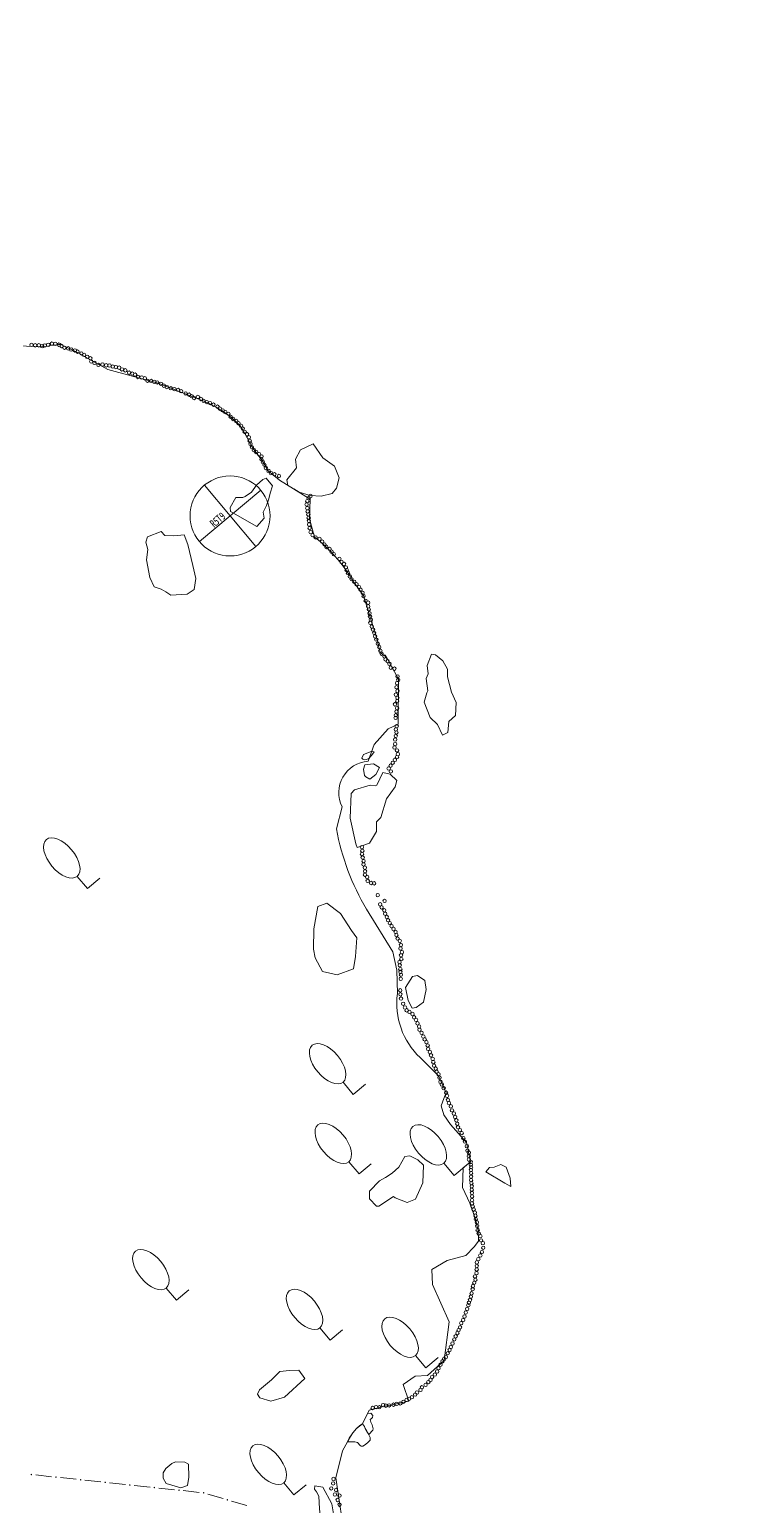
# Model space of a CAD drawing. Header units: metres. Extents: x -10443 to -4073, y -33280 to -26846.
# Drawn here: x -7932.97 to -7910.84, y -29684.37 to -29638.22 of the extents above; entities that cross this region are included whole.
import ezdxf
from ezdxf.enums import TextEntityAlignment as Align

# ---------------------------------------------------------------- set-up
doc = ezdxf.new("R2010")
doc.units = ezdxf.units.M
doc.header["$MEASUREMENT"] = 0
doc.linetypes.add('CONTINUOUS_1', pattern=[0])
doc.linetypes.add('CONTINUOUS_2', pattern=[0])
for name, color, linetype, lineweight in [('園路', 241, 'CONTINUOUS_2', 18), ('基準点', 254, 'CONTINUOUS_2', 18), ('木', 254, 'CONTINUOUS_2', 18), ('木材', 241, 'CONTINUOUS_2', 18), ('石', 241, 'CONTINUOUS_2', 18), ('護岸', 241, 'CONTINUOUS_2', 18)]:
    doc.layers.add(name, color=color, linetype=linetype, lineweight=lineweight)
doc.styles.add('MS Gothic', font='MS Gothic.ttf')

msp = doc.modelspace()

# ---------------------------------------------------------------- hatches: boundary and pattern name
at = {"layer": '園路', "linetype": 'CONTINUOUS_1', "lineweight": 18}
for points in [[(-7932.899, -29683.37, 1), (-7932.914, -29683.37, 1)], [(-7932.131, -29683.451, 1), (-7932.146, -29683.451, 1)], [(-7931.362, -29683.533, 1), (-7931.377, -29683.533, 1)], [(-7930.594, -29683.614, 1), (-7930.609, -29683.614, 1)], [(-7929.825, -29683.696, 1), (-7929.84, -29683.696, 1)], [(-7929.057, -29683.777, 1), (-7929.072, -29683.777, 1)], [(-7928.288, -29683.859, 1), (-7928.303, -29683.859, 1)], [(-7927.52, -29683.94, 1), (-7927.535, -29683.94, 1)], [(-7926.775, -29684.16, 1), (-7926.79, -29684.16, 1)]]:
    msp.add_hatch(color=241, dxfattribs=at).paths.add_polyline_path(points, flags=0)

# ---------------------------------------------------------------- linework, layer by layer
at = {"layer": '園路', "color": 1, "linetype": 'CONTINUOUS_1', "lineweight": 18}
for p, q in [((-7932.274, -29683.437), (-7932.771, -29683.384)), ((-7931.506, -29683.518), (-7932.003, -29683.466)), ((-7930.737, -29683.6), (-7931.234, -29683.547)), ((-7929.969, -29683.681), (-7930.466, -29683.629)), ((-7929.2, -29683.763), (-7929.697, -29683.71)), ((-7928.431, -29683.844), (-7928.929, -29683.792)), ((-7927.663, -29683.926), (-7928.16, -29683.873)), ((-7926.915, -29684.121), (-7927.395, -29683.979)), ((-7926.171, -29684.341), (-7926.65, -29684.199))]:
    msp.add_line(p, q, dxfattribs=at)
for centre in [(-7932.907, -29683.37), (-7932.138, -29683.451), (-7931.37, -29683.533), (-7930.601, -29683.614), (-7929.833, -29683.696), (-7929.064, -29683.777), (-7928.296, -29683.859), (-7927.527, -29683.94), (-7926.783, -29684.16)]:
    msp.add_circle(centre, 0.0075, dxfattribs=at)
at = {"layer": '基準点', "color": 1, "linetype": 'CONTINUOUS_2', "lineweight": 18}
for p, q in [((-7927.657, -29654.221), (-7925.741, -29652.615)), ((-7925.896, -29654.376), (-7927.502, -29652.46))]:
    msp.add_line(p, q, dxfattribs=at)
msp.add_circle((-7926.699, -29653.418), 1.25, dxfattribs=at)
at = {"layer": '木', "color": 1, "linetype": 'CONTINUOUS_1', "lineweight": 18}
for p, q in [((-7931.154, -29665.063), (-7931.475, -29664.68)), ((-7930.771, -29664.741), (-7931.154, -29665.063)), ((-7922.848, -29671.492), (-7923.169, -29671.109)), ((-7922.465, -29671.171), (-7922.848, -29671.492)), ((-7922.67, -29673.979), (-7922.992, -29673.596)), ((-7922.287, -29673.658), (-7922.67, -29673.979)), ((-7919.7, -29674.027), (-7920.021, -29673.644)), ((-7919.316, -29673.705), (-7919.7, -29674.027)), ((-7928.371, -29677.925), (-7928.692, -29677.542)), ((-7927.988, -29677.604), (-7928.371, -29677.925)), ((-7923.569, -29679.167), (-7923.89, -29678.784)), ((-7923.185, -29678.846), (-7923.569, -29679.167)), ((-7920.582, -29680.036), (-7920.904, -29679.653)), ((-7920.199, -29679.715), (-7920.582, -29680.036)), ((-7924.703, -29684.008), (-7925.024, -29683.625)), ((-7924.32, -29683.687), (-7924.703, -29684.008))]:
    msp.add_line(p, q, dxfattribs=at)
for centre in [(-7931.958, -29664.105), (-7923.651, -29670.535), (-7923.474, -29673.022), (-7920.503, -29673.069), (-7929.174, -29676.967), (-7924.372, -29678.21), (-7921.386, -29679.079), (-7925.506, -29683.051)]:
    msp.add_ellipse(centre, major_axis=(-0.482, 0.575), ratio=0.533333, dxfattribs=at)
at = {"layer": '木材', "color": 4, "linetype": 'CONTINUOUS_2', "lineweight": 18}
for centre in [(-7932.903, -29648.078), (-7932.79, -29648.089), (-7932.674, -29648.089), (-7932.572, -29648.115), (-7932.493, -29648.095), (-7932.384, -29648.074), (-7932.266, -29648.035), (-7932.16, -29648.042), (-7932.045, -29648.069), (-7931.964, -29648.111), (-7931.875, -29648.166), (-7931.758, -29648.185), (-7931.664, -29648.219), (-7931.548, -29648.248), (-7931.463, -29648.288), (-7931.344, -29648.342), (-7931.261, -29648.388), (-7931.166, -29648.45), (-7931.067, -29648.493), (-7931.036, -29648.594), (-7930.936, -29648.638), (-7930.814, -29648.702), (-7930.685, -29648.688), (-7930.572, -29648.716), (-7930.466, -29648.721), (-7930.363, -29648.754), (-7930.268, -29648.769), (-7930.164, -29648.789), (-7930.077, -29648.843), (-7929.973, -29648.872), (-7929.855, -29648.944), (-7929.757, -29648.972), (-7929.667, -29649.004), (-7929.577, -29649.079), (-7929.461, -29649.094), (-7929.364, -29649.121), (-7929.283, -29649.197), (-7929.168, -29649.202), (-7929.067, -29649.23), (-7928.979, -29649.249), (-7928.864, -29649.291), (-7928.768, -29649.349), (-7928.674, -29649.394), (-7928.553, -29649.43), (-7928.44, -29649.459), (-7928.325, -29649.483), (-7928.227, -29649.524), (-7928.09, -29649.594), (-7927.98, -29649.632), (-7927.9, -29649.681), (-7927.824, -29649.738), (-7927.707, -29649.702), (-7927.611, -29649.766), (-7927.527, -29649.827), (-7927.429, -29649.863), (-7927.323, -29649.895), (-7927.221, -29649.943), (-7927.095, -29650.006), (-7927.02, -29650.07), (-7926.93, -29650.124), (-7926.846, -29650.176), (-7926.751, -29650.228), (-7926.684, -29650.322), (-7926.601, -29650.392), (-7926.508, -29650.453), (-7926.437, -29650.528), (-7926.357, -29650.604), (-7926.302, -29650.693), (-7926.244, -29650.79), (-7926.17, -29650.867), (-7926.114, -29650.961), (-7926.088, -29651.071), (-7926.062, -29651.17), (-7926.017, -29651.273), (-7925.958, -29651.361), (-7925.88, -29651.426), (-7925.796, -29651.49), (-7925.719, -29651.652), (-7925.715, -29651.56), (-7925.673, -29651.74), (-7925.626, -29651.821), (-7925.581, -29651.921), (-7925.498, -29652.011), (-7925.421, -29652.083), (-7925.314, -29652.12), (-7925.172, -29652.173), (-7924.242, -29652.866), (-7924.185, -29652.796), (-7924.309, -29653.062), (-7924.284, -29652.957), (-7924.284, -29653.176), (-7924.274, -29653.278), (-7924.253, -29653.373), (-7924.243, -29653.475), (-7924.236, -29653.576), (-7924.228, -29653.687), (-7924.215, -29653.8), (-7924.182, -29653.926), (-7924.12, -29654.02), (-7924.03, -29654.091), (-7923.906, -29654.14), (-7923.822, -29654.224), (-7923.752, -29654.309), (-7923.688, -29654.392), (-7923.59, -29654.451), (-7923.531, -29654.535), (-7923.459, -29654.614), (-7923.282, -29654.761), (-7923.217, -29654.859), (-7923.139, -29654.921), (-7923.083, -29655.029), (-7923.057, -29655.113), (-7923.014, -29655.204), (-7922.957, -29655.308), (-7922.903, -29655.399), (-7922.818, -29655.476), (-7922.748, -29655.557), (-7922.671, -29655.646), (-7922.623, -29655.725), (-7922.559, -29655.823), (-7922.526, -29655.922), (-7922.464, -29656.071), (-7922.383, -29656.13), (-7922.385, -29656.245), (-7922.365, -29656.341), (-7922.342, -29656.46), (-7922.326, -29656.564), (-7922.315, -29656.763), (-7922.301, -29656.666), (-7922.273, -29656.877), (-7922.232, -29656.971), (-7922.195, -29657.076), (-7922.166, -29657.181), (-7922.13, -29657.283), (-7922.084, -29657.411), (-7922.037, -29657.521), (-7922.004, -29657.636), (-7921.964, -29657.723), (-7921.876, -29657.808), (-7921.846, -29657.9), (-7921.778, -29657.956), (-7921.717, -29658.04), (-7921.678, -29658.162), (-7921.566, -29658.191), (-7921.466, -29658.434), (-7921.499, -29658.773), (-7921.481, -29658.644), (-7921.466, -29658.889), (-7921.445, -29658.544), (-7921.546, -29659.306), (-7921.52, -29659.004), (-7921.475, -29659.203), (-7921.471, -29659.103), (-7921.528, -29659.727), (-7921.522, -29659.648), (-7921.501, -29659.532), (-7921.478, -29659.426), (-7921.522, -29660.292), (-7921.519, -29660.091), (-7921.501, -29660.183), (-7921.494, -29659.99), (-7921.561, -29660.656), (-7921.54, -29660.549), (-7921.54, -29660.407), (-7921.482, -29660.747), (-7921.616, -29661.132), (-7921.551, -29661.042), (-7921.483, -29660.954), (-7921.456, -29660.862), (-7921.743, -29661.312), (-7921.684, -29661.223), (-7921.676, -29661.403), (-7922.579, -29663.77), (-7922.577, -29663.983), (-7922.566, -29663.88), (-7922.556, -29664.094), (-7922.531, -29664.307), (-7922.526, -29664.204), (-7922.488, -29664.409), (-7922.484, -29664.628), (-7922.481, -29664.523), (-7922.414, -29664.703), (-7922.399, -29664.822), (-7922.293, -29664.889), (-7922.199, -29664.9), (-7922.085, -29665.268), (-7922.008, -29665.554), (-7921.964, -29665.648), (-7921.882, -29665.742), (-7921.872, -29665.447), (-7921.853, -29665.848), (-7921.803, -29665.949), (-7921.761, -29666.053), (-7921.71, -29666.14), (-7921.653, -29666.238), (-7921.592, -29666.325), (-7921.527, -29666.417), (-7921.502, -29666.514), (-7921.465, -29666.625), (-7921.396, -29666.694), (-7921.373, -29666.936), (-7921.36, -29666.824), (-7921.358, -29667.145), (-7921.33, -29667.05), (-7921.404, -29667.358), (-7921.396, -29667.458), (-7921.379, -29667.577), (-7921.375, -29667.668), (-7921.348, -29667.264), (-7921.366, -29667.882), (-7921.361, -29667.755), (-7921.381, -29668.243), (-7921.376, -29668.366), (-7921.357, -29668.499), (-7921.289, -29668.662), (-7921.232, -29668.777), (-7921.18, -29668.867), (-7921.094, -29668.914), (-7920.998, -29668.982), (-7920.948, -29669.085), (-7920.889, -29669.163), (-7920.843, -29669.273), (-7920.792, -29669.371), (-7920.78, -29669.474), (-7920.714, -29669.57), (-7920.66, -29669.684), (-7920.618, -29669.773), (-7920.564, -29669.862), (-7920.525, -29669.963), (-7920.508, -29670.073), (-7920.458, -29670.169), (-7920.421, -29670.272), (-7920.368, -29670.383), (-7920.347, -29670.483), (-7920.323, -29670.596), (-7920.273, -29670.69), (-7920.245, -29670.781), (-7920.187, -29670.866), (-7920.155, -29670.969), (-7920.123, -29671.1), (-7920.082, -29671.183), (-7920.024, -29671.301), (-7919.95, -29671.439), (-7919.918, -29671.537), (-7919.893, -29671.667), (-7919.861, -29671.768), (-7919.802, -29671.866), (-7919.763, -29671.993), (-7919.707, -29672.089), (-7919.664, -29672.196), (-7919.63, -29672.303), (-7919.6, -29672.41), (-7919.577, -29672.52), (-7919.519, -29672.609), (-7919.462, -29672.702), (-7919.411, -29672.858), (-7919.361, -29672.968), (-7919.3, -29673.111), (-7919.28, -29673.248), (-7919.238, -29673.311), (-7919.237, -29673.421), (-7919.235, -29673.527), (-7919.182, -29673.604), (-7919.176, -29673.69), (-7919.174, -29673.854), (-7919.169, -29674.062), (-7919.168, -29673.766), (-7919.167, -29673.951), (-7919.167, -29674.169), (-7919.157, -29674.264), (-7919.147, -29674.365), (-7919.146, -29674.47), (-7919.142, -29674.573), (-7919.138, -29674.897), (-7919.137, -29674.68), (-7919.137, -29674.797), (-7919.118, -29674.994), (-7919.086, -29675.086), (-7919.052, -29675.186), (-7919.033, -29675.282), (-7919.023, -29675.389), (-7918.987, -29675.489), (-7918.978, -29675.601), (-7918.961, -29675.73), (-7918.932, -29675.841), (-7918.879, -29675.923), (-7918.856, -29676.055), (-7918.829, -29676.42), (-7918.802, -29676.142), (-7918.787, -29676.285), (-7918.99, -29676.854), (-7918.987, -29676.741), (-7918.941, -29676.641), (-7918.879, -29676.526), (-7919.045, -29677.18), (-7919.032, -29677.284), (-7919, -29677.077), (-7918.993, -29676.96), (-7919.173, -29677.809), (-7919.153, -29677.709), (-7919.119, -29677.58), (-7919.111, -29677.48), (-7919.07, -29677.377), (-7919.289, -29678.196), (-7919.254, -29678.079), (-7919.235, -29677.999), (-7919.202, -29677.914), (-7919.476, -29678.64), (-7919.414, -29678.544), (-7919.374, -29678.432), (-7919.334, -29678.308), (-7919.695, -29679.149), (-7919.649, -29679.051), (-7919.596, -29678.949), (-7919.558, -29678.856), (-7919.512, -29678.77), (-7919.898, -29679.581), (-7919.84, -29679.478), (-7919.801, -29679.382), (-7919.749, -29679.275), (-7920.185, -29680.049), (-7920.124, -29679.938), (-7920.062, -29679.832), (-7920.008, -29679.758), (-7919.957, -29679.695), (-7920.589, -29680.567), (-7920.503, -29680.481), (-7920.436, -29680.413), (-7920.386, -29680.324), (-7920.301, -29680.248), (-7920.229, -29680.151), (-7921.182, -29681.036), (-7921.099, -29681.002), (-7921.02, -29680.955), (-7920.914, -29680.872), (-7920.859, -29680.806), (-7920.749, -29680.725), (-7920.704, -29680.642), (-7922.244, -29681.291), (-7922.136, -29681.264), (-7922.032, -29681.267), (-7921.916, -29681.199), (-7921.833, -29681.219), (-7921.73, -29681.211), (-7921.596, -29681.187), (-7921.493, -29681.162), (-7921.38, -29681.147), (-7921.281, -29681.095), (-7923.538, -29683.804), (-7923.478, -29683.648), (-7923.468, -29683.509), (-7923.422, -29683.993), (-7923.387, -29683.854), (-7923.339, -29684.164), (-7923.281, -29684.027), (-7923.277, -29684.31)]:
    msp.add_circle(centre, 0.0535, dxfattribs=at)
at = {"layer": '石', "color": 4, "linetype": 'CONTINUOUS_2', "lineweight": 18, "flags": 128}
for points in [[(-7924.929, -29652.297), (-7924.624, -29651.922), (-7924.652, -29651.647), (-7924.503, -29651.355), (-7924.103, -29651.163), (-7923.805, -29651.604), (-7923.439, -29651.87), (-7923.289, -29652.233), (-7923.369, -29652.55), (-7923.513, -29652.719), (-7923.851, -29652.8), (-7924.2, -29652.783), (-7924.541, -29652.675), (-7924.707, -29652.576), (-7924.892, -29652.469)], [(-7922.578, -29660.986), (-7922.531, -29660.878), (-7922.288, -29660.775), (-7922.197, -29660.789), (-7922.276, -29660.903), (-7922.375, -29661.007), (-7922.487, -29661.038), (-7922.549, -29661.021)], [(-7922.054, -29674.99), (-7922.128, -29674.984), (-7922.345, -29674.757), (-7922.346, -29674.513), (-7922.029, -29674.192), (-7921.842, -29674.09), (-7921.63, -29673.953), (-7921.421, -29673.764), (-7921.237, -29673.432), (-7921.087, -29673.416), (-7920.831, -29673.542), (-7920.653, -29673.705), (-7920.671, -29674.252), (-7920.909, -29674.764), (-7921.162, -29674.868), (-7921.542, -29674.724), (-7921.59, -29674.683)], [(-7922.407, -29681.466), (-7922.302, -29681.45), (-7922.241, -29681.524), (-7922.251, -29681.588), (-7922.282, -29681.624), (-7922.319, -29681.648), (-7922.302, -29681.735), (-7922.263, -29681.819), (-7922.229, -29681.945), (-7922.237, -29681.985), (-7922.362, -29682.123), (-7922.403, -29682.054), (-7922.482, -29681.932), (-7922.496, -29681.871), (-7922.563, -29681.782)], [(-7922.884, -29682.346), (-7922.799, -29682.345), (-7922.715, -29682.37), (-7922.685, -29682.4), (-7922.66, -29682.434), (-7922.631, -29682.466), (-7922.599, -29682.482), (-7922.551, -29682.479), (-7922.5, -29682.454), (-7922.408, -29682.382), (-7922.32, -29682.294), (-7922.317, -29682.261), (-7922.321, -29682.213), (-7922.361, -29682.126), (-7922.403, -29682.054), (-7922.438, -29681.994), (-7922.482, -29681.932), (-7922.496, -29681.871), (-7922.565, -29681.784), (-7922.644, -29681.842), (-7922.749, -29681.93), (-7922.86, -29682.066), (-7922.972, -29682.229), (-7923.02, -29682.345)], [(-7924.052, -29683.72), (-7923.8, -29683.768), (-7923.52, -29684.283), (-7923.467, -29684.593), (-7923.516, -29684.805), (-7923.575, -29684.958), (-7923.671, -29685.015), (-7923.747, -29684.995), (-7923.839, -29684.957), (-7923.905, -29684.442), (-7923.922, -29684.042), (-7924.001, -29683.905), (-7924.059, -29683.826)]]:
    msp.add_lwpolyline(points, close=True, dxfattribs=at)
for points in [[(-7926.683, -29653.279), (-7925.864, -29653.753), (-7925.629, -29653.492), (-7925.665, -29653.307), (-7925.556, -29653.097), (-7925.489, -29652.882), (-7925.448, -29652.704), (-7925.376, -29652.477), (-7925.571, -29652.235), (-7925.679, -29652.277), (-7925.872, -29652.463), (-7926.029, -29652.675), (-7926.223, -29652.813), (-7926.299, -29652.846), (-7926.519, -29652.839), (-7926.694, -29653.161), (-7926.683, -29653.279)], [(-7929.282, -29654.076), (-7928.848, -29653.91), (-7928.742, -29654.036), (-7928.453, -29654.04), (-7928.138, -29654.007), (-7928.014, -29654.316), (-7927.867, -29654.965), (-7927.773, -29655.371), (-7927.821, -29655.721), (-7928.045, -29655.862), (-7928.555, -29655.899), (-7928.706, -29655.795), (-7928.853, -29655.705), (-7929.068, -29655.638), (-7929.206, -29655.341), (-7929.314, -29654.795), (-7929.269, -29654.47), (-7929.33, -29654.236), (-7929.282, -29654.076)], [(-7920.52, -29658.889), (-7920.576, -29658.499), (-7920.504, -29658.358), (-7920.541, -29658.095), (-7920.402, -29657.74), (-7920.283, -29657.759), (-7920.048, -29657.944), (-7919.903, -29658.212), (-7919.902, -29658.45), (-7919.783, -29658.923), (-7919.635, -29659.251), (-7919.657, -29659.652), (-7919.868, -29659.845), (-7919.89, -29660.189), (-7920.057, -29660.274), (-7920.218, -29659.94), (-7920.45, -29659.721), (-7920.629, -29659.242), (-7920.555, -29658.942), (-7920.52, -29658.889)], [(-7922.111, -29661.835), (-7921.93, -29661.439), (-7921.695, -29661.491), (-7921.49, -29661.691), (-7921.539, -29661.885), (-7921.806, -29662.263), (-7921.989, -29662.841), (-7922.125, -29662.976), (-7922.126, -29663.284), (-7922.345, -29663.648), (-7922.728, -29663.779), (-7922.773, -29663.663), (-7922.951, -29662.863), (-7922.915, -29662.096), (-7922.812, -29661.973), (-7922.324, -29661.834), (-7922.162, -29661.851), (-7922.111, -29661.835)], [(-7922.495, -29661.527), (-7922.53, -29661.334), (-7922.49, -29661.199), (-7922.221, -29661.165), (-7922.035, -29661.279), (-7922.144, -29661.503), (-7922.333, -29661.645), (-7922.456, -29661.574), (-7922.495, -29661.527)], [(-7924.09, -29666.959), (-7924.079, -29666.318), (-7923.96, -29665.621), (-7923.672, -29665.523), (-7923.252, -29665.839), (-7922.903, -29666.369), (-7922.742, -29666.603), (-7922.78, -29667.184), (-7922.846, -29667.574), (-7923.349, -29667.757), (-7923.814, -29667.658), (-7924.035, -29667.223), (-7924.09, -29666.959)], [(-7921.133, -29668.559), (-7921.213, -29668.149), (-7920.996, -29667.812), (-7920.844, -29667.779), (-7920.618, -29667.935), (-7920.571, -29668.218), (-7920.65, -29668.607), (-7920.879, -29668.775), (-7921.011, -29668.803), (-7921.133, -29668.559)], [(-7918.705, -29673.912), (-7918.113, -29674.262), (-7917.927, -29674.369), (-7917.951, -29674.114), (-7918.076, -29673.765), (-7918.237, -29673.686), (-7918.445, -29673.766), (-7918.589, -29673.779), (-7918.705, -29673.912)], [(-7925.772, -29680.971), (-7925.422, -29681.075), (-7924.997, -29680.957), (-7924.362, -29680.368), (-7924.551, -29680.105), (-7924.842, -29680.119), (-7925.147, -29680.152), (-7925.408, -29680.411), (-7925.781, -29680.724), (-7925.841, -29680.861), (-7925.772, -29680.971)], [(-7928.694, -29683.65), (-7928.234, -29683.781), (-7928.026, -29683.717), (-7927.99, -29683.457), (-7927.997, -29683.05), (-7928.112, -29682.979), (-7928.402, -29682.975), (-7928.523, -29683.029), (-7928.705, -29683.182), (-7928.795, -29683.321), (-7928.792, -29683.486), (-7928.694, -29683.65)]]:
    msp.add_lwpolyline(points, dxfattribs=at)
at = {"layer": '護岸', "color": 1, "lineweight": 18, "flags": 128}
msp.add_lwpolyline([(-7868.595, -29568.482, 0.029871), (-7869, -29568.531), (-7869.249, -29568.965, -0.04263), (-7869.389, -29569.279), (-7870.132, -29569.822), (-7870.505, -29569.965), (-7871.156, -29570.005), (-7871.545, -29570.011), (-7872.673, -29569.516, 0.064147), (-7873.074, -29569.335), (-7873.355, -29569.013), (-7873.96, -29568.832), (-7875.508, -29568.368), (-7875.775, -29568.37), (-7875.905, -29568.4), (-7876.185, -29568.196), (-7876.919, -29567.952, 0.030306), (-7877.59, -29567.752), (-7877.98, -29567.699), (-7878.845, -29567.87), (-7880.679, -29568.479), (-7881.065, -29568.744, 0.013808), (-7882.353, -29570.475), (-7882.401, -29570.802), (-7882.751, -29570.921), (-7882.99, -29571.424), (-7884.185, -29572.877, -0.002837), (-7885.309, -29574.665), (-7885.362, -29575.66), (-7886.078, -29575.821), (-7887.497, -29577.832), (-7887.514, -29578.613), (-7888.219, -29578.815), (-7888.535, -29579.252), (-7891.771, -29583.877), (-7893.482, -29586.409), (-7893.717, -29586.803), (-7894.095, -29587.453, 0.206193), (-7894.605, -29589.277), (-7895.828, -29589.915), (-7897.406, -29591.306), (-7897.614, -29591.795), (-7898.13, -29591.726), (-7898.9, -29592.336), (-7899.604, -29593.04), (-7900.335, -29593.024), (-7900.62, -29592.641), (-7902.301, -29592.418), (-7904.072, -29592.463), (-7904.936, -29592.375), (-7906.598, -29591.238), (-7908.054, -29589.857), (-7909.406, -29587.434), (-7910.178, -29586.632), (-7910.6, -29585.943), (-7911.814, -29584.8), (-7916.79, -29587.316), (-7916.016, -29588.494), (-7915.934, -29590.292), (-7914.872, -29592.029), (-7913.061, -29593.219), (-7913.442, -29594.019), (-7913.509, -29594.078), (-7913.613, -29594.394), (-7913.565, -29595.065), (-7913.482, -29595.601), (-7913.547, -29595.7), (-7913.533, -29595.937), (-7913.317, -29596.478), (-7913.19, -29596.987), (-7913.061, -29597.154), (-7912.949, -29597.287), (-7912.882, -29597.338), (-7912.825, -29597.345), (-7912.698, -29597.361), (-7912.758, -29597.771), (-7912.423, -29597.828), (-7912.333, -29598.266), (-7912, -29598.823), (-7911.677, -29599.318), (-7911.311, -29599.643), (-7910.991, -29599.677), (-7910.774, -29599.904), (-7910.044, -29601.105), (-7909.642, -29601.555), (-7909.178, -29602.507), (-7908.906, -29603.458), (-7908.611, -29605.234), (-7908.705, -29606.122, -0.05449), (-7908.828, -29606.758), (-7908.629, -29607.301), (-7908.253, -29607.77), (-7907.925, -29608.423), (-7907.795, -29608.769), (-7907.855, -29609.17), (-7908.086, -29610.002), (-7908.431, -29611.685), (-7908.655, -29612.797), (-7909.604, -29614.611), (-7910.291, -29615.384), (-7911.898, -29616.456), (-7912.989, -29616.978), (-7913.477, -29617.263), (-7914.09, -29617.692), (-7915.816, -29618.29), (-7915.771, -29618.435), (-7916.471, -29618.72), (-7917.178, -29618.875), (-7917.797, -29619.414), (-7919.295, -29620.042), (-7920.532, -29620.694), (-7920.927, -29620.718), (-7921.882, -29621.144), (-7923.4, -29621.284), (-7923.971, -29621.249), (-7924.141, -29621.351), (-7924.832, -29621.747), (-7925.115, -29622.009), (-7925.848, -29622.592), (-7926.118, -29622.655), (-7926.754, -29623.193), (-7927.5, -29623.724), (-7928.092, -29623.973), (-7928.606, -29624.026), (-7929.321, -29624.217, 0.053336), (-7931.424, -29624.537), (-7933.012, -29624.865), (-7933.285, -29625.015), (-7934.365, -29625.551), (-7935.398, -29626.309), (-7935.65, -29626.451, 0.163573), (-7938.102, -29627.144), (-7938.829, -29628.02), (-7939.263, -29628.198), (-7939.862, -29628.126), (-7940.125, -29628.256), (-7941.298, -29629.283), (-7942.749, -29630.051), (-7943.527, -29630.868), (-7944.692, -29632), (-7945.383, -29632.603), (-7945.793, -29633.115), (-7946.393, -29633.457), (-7946.97, -29633.638, -0.199454), (-7947.741, -29634.206), (-7948.46, -29635.048), (-7948.602, -29635.406), (-7948.893, -29635.706), (-7949.142, -29635.949), (-7949.885, -29636.555, 0.147138), (-7950.689, -29638.074), (-7950.691, -29638.689), (-7950.564, -29639.352), (-7950.267, -29640.52, 0.108193), (-7949.829, -29641.537), (-7949.193, -29642.096), (-7948.405, -29642.587), (-7947.553, -29642.982), (-7946.674, -29643.31), (-7944.194, -29644.268), (-7943.745, -29644.369), (-7940.903, -29645.181), (-7939.992, -29645.245), (-7937.726, -29645.657, -0.124988), (-7935.685, -29646.613), (-7934.915, -29647.398, 0.084508), (-7933.94, -29647.892), (-7933.328, -29648.101), (-7932.524, -29648.139, -0.048677), (-7931.991, -29648.065), (-7931.451, -29648.326), (-7930.916, -29648.63), (-7930.522, -29648.843), (-7928.945, -29649.268), (-7927.522, -29649.836, -0.110064), (-7926.338, -29650.654), (-7925.989, -29651.305), (-7925.701, -29651.686), (-7925.511, -29652.01), (-7925.158, -29652.304), (-7924.193, -29652.894), (-7924.219, -29653.507), (-7924.062, -29654.081, -0.097033), (-7922.892, -29655.401), (-7922.527, -29655.905), (-7922.135, -29657.185), (-7922.006, -29657.69), (-7921.808, -29657.834), (-7921.437, -29658.518), (-7921.443, -29659.922), (-7921.759, -29660.076), (-7922.195, -29660.563), (-7922.384, -29661.084, 0.533567), (-7923.201, -29662.506), (-7923.376, -29663.201, 0.085308), (-7922.439, -29665.71), (-7921.618, -29667.041), (-7921.489, -29667.614), (-7921.469, -29668.344, 0.243514), (-7920.76, -29670.341), (-7920.185, -29670.913), (-7919.95, -29671.439), (-7920.021, -29671.625), (-7920.105, -29671.852), (-7920.023, -29672.135), (-7919.806, -29672.437), (-7919.311, -29672.994), (-7919.182, -29673.604), (-7919.411, -29673.791), (-7919.434, -29674.397), (-7919.204, -29674.893), (-7919.03, -29675.386), (-7918.942, -29675.742), (-7918.933, -29676.08), (-7919.068, -29676.251), (-7919.33, -29676.53), (-7919.912, -29676.68), (-7920.392, -29676.963), (-7920.372, -29677.429), (-7919.855, -29678.597), (-7920.012, -29679.811), (-7920.531, -29680.277), (-7920.917, -29680.297), (-7921.286, -29680.552), (-7921.108, -29681.074), (-7922.042, -29681.277), (-7922.355, -29681.36), (-7922.563, -29681.782), (-7922.751, -29681.932), (-7922.86, -29682.066), (-7922.973, -29682.23), (-7923.031, -29682.344), (-7923.185, -29682.626), (-7923.395, -29683.469), (-7923.095, -29685.49), (-7916.539, -29687.802), (-7913.516, -29687.753), (-7911.157, -29686.371), (-7911.279, -29685.962), (-7910.545, -29685.223), (-7908.812, -29684.26), (-7907.921, -29683.844), (-7907.087, -29682.99), (-7905.832, -29682.29), (-7904.774, -29681.922), (-7904.395, -29682.167), (-7903.299, -29681.457), (-7903.231, -29680.751), (-7901.99, -29679.867), (-7901.136, -29680.022), (-7900.382, -29679.73), (-7899.461, -29679.076), (-7899.379, -29678.921), (-7898.782, -29677.995), (-7897.185, -29676.938), (-7895.135, -29675.353), (-7894.717, -29675.28), (-7894.011, -29675.512), (-7893.347, -29675.093), (-7892.837, -29674.539), (-7892.975, -29673.592), (-7892.134, -29672.842), (-7891.448, -29672.559), (-7890.771, -29672.914), (-7889.835, -29672.214), (-7889.475, -29671.951), (-7889.218, -29672.022), (-7888.378, -29671.306), (-7888.28, -29670.967), (-7887.467, -29670.227), (-7887.01, -29670.025), (-7886.139, -29669.179), (-7885.765, -29669.055), (-7885.035, -29669.415), (-7884.652, -29670.002), (-7884.636, -29670.316), (-7884.078, -29670.497), (-7883.837, -29669.538), (-7882.829, -29669.712), (-7882.545, -29670.615), (-7882.24, -29671.171), (-7881.469, -29671.242), (-7881.084, -29670.563), (-7878.781, -29672.073), (-7878.558, -29672.422), (-7878.053, -29672.591), (-7877.551, -29672.509), (-7876.56, -29672.632), (-7875.947, -29672.898), (-7875.621, -29673.35), (-7875.117, -29674.048), (-7872.773, -29675.256), (-7872.601, -29674.979), (-7871.969, -29675.194), (-7871.617, -29675.47), (-7871.356, -29675.834), (-7871.034, -29676.148), (-7870.958, -29676.236), (-7870.426, -29676.832), (-7870.154, -29677.027), (-7870.019, -29677.04), (-7869.869, -29677.193), (-7869.571, -29677.512), (-7868.191, -29679.01), (-7867.21, -29679.786), (-7867.005, -29679.854), (-7865.934, -29680.409), (-7865.579, -29680.426), (-7864.921, -29680.318), (-7864.518, -29680.075, -0.071739), (-7862.92, -29679.538), (-7862.284, -29680.116), (-7861.189, -29680.086), (-7860.614, -29679.769), (-7860.712, -29679.142), (-7861.785, -29678.561), (-7861.657, -29678.144), (-7861.103, -29677.588, -0.005668), (-7859.653, -29676.139), (-7858.794, -29675.252), (-7858.254, -29675.455), (-7857.938, -29675.311), (-7857.404, -29674.768), (-7857.243, -29674.433), (-7856.678, -29674.228), (-7856.161, -29673.821), (-7855.804, -29673.395, -0.003363), (-7855.766, -29673.156), (-7855.921, -29672.879), (-7854.648, -29671.906), (-7853.483, -29671.023), (-7852.471, -29670.394), (-7851.622, -29670.049, 0.029878), (-7850.291, -29669.661), (-7848.85, -29669.255), (-7846.634, -29668.219), (-7845.954, -29667.845), (-7844.841, -29667.435), (-7844.615, -29667.464), (-7844.38, -29668.058), (-7843.98, -29668.622), (-7843.185, -29668.324), (-7842.136, -29667.493), (-7840.605, -29665.862), (-7838.338, -29662.988), (-7838.406, -29662.436, -0.258163), (-7838.793, -29660.393), (-7838.51, -29659.785), (-7838.069, -29658.974, 0.065209), (-7836.912, -29656.279), (-7836.659, -29655.464), (-7835.98, -29654.094), (-7835.353, -29653.05), (-7834.473, -29652.183), (-7834.874, -29651.647), (-7834.426, -29650.698), (-7834.252, -29650.193), (-7833.957, -29649.645), (-7833.855, -29648.665), (-7833.486, -29647.977), (-7832.559, -29646.625), (-7832.129, -29645.714), (-7831.769, -29645.692), (-7831.368, -29645.248), (-7831.063, -29644.96), (-7831.124, -29644.608), (-7831.31, -29644.602), (-7833.187, -29642.596, -0.287103), (-7833.729, -29640.253), (-7833.476, -29639.432), (-7833.301, -29639.16), (-7832.547, -29638.373), (-7832.437, -29637.964), (-7832.176, -29637.805), (-7832.094, -29637.533), (-7831.953, -29637.387), (-7831.739, -29637.277), (-7830.787, -29636.918), (-7830.673, -29636.982), (-7830.557, -29637.032), (-7830.206, -29636.642), (-7829.576, -29636.514), (-7829.231, -29636.384), (-7828.961, -29636.243), (-7828.462, -29636.267), (-7828.307, -29636.149), (-7827.96, -29635.774), (-7827.44, -29635.529), (-7826.741, -29635.564), (-7826.395, -29635.648), (-7826.211, -29635.418), (-7825.864, -29635.19), (-7825.253, -29635.116), (-7824.874, -29635.049), (-7823.648, -29634.951), (-7823.548, -29634.839), (-7822.813, -29634.621), (-7821.931, -29634.555), (-7821.384, -29634.288), (-7820.718, -29634.283), (-7820.375, -29634.211), (-7819.97, -29634.336), (-7819.839, -29634.11), (-7819.27, -29633.892), (-7818.972, -29633.876), (-7818.255, -29633.721), (-7817.997, -29633.796), (-7817.611, -29633.72), (-7817.252, -29633.347), (-7816.733, -29633.118), (-7816.552, -29633.05), (-7816.355, -29633.076), (-7816.071, -29633.172), (-7815.97, -29633.107), (-7815.86, -29632.792), (-7815.353, -29632.474), (-7815.057, -29632.206), (-7814.479, -29631.935), (-7814.345, -29631.973), (-7814.124, -29631.969), (-7814.023, -29631.908), (-7813.881, -29631.476), (-7813.485, -29631.078), (-7813.322, -29631.018), (-7813.185, -29630.946), (-7813.097, -29630.462), (-7812.882, -29630.11), (-7812.699, -29630.045), (-7812.298, -29629.757), (-7812.082, -29628.983), (-7812.074, -29628.843), (-7811.781, -29628.587), (-7811.398, -29628.502), (-7811.214, -29628.326), (-7811.169, -29628.067), (-7811.128, -29627.771), (-7811.151, -29627.426), (-7810.925, -29627.123), (-7810.793, -29626.98), (-7810.652, -29626.768), (-7810.664, -29626.431), (-7810.518, -29626.303), (-7810.337, -29626.188), (-7810.095, -29626.063), (-7810.141, -29625.828), (-7810.117, -29625.528), (-7809.934, -29625.255), (-7809.838, -29625.066), (-7809.509, -29624.752), (-7809.419, -29624.35), (-7809.214, -29624.297), (-7809.249, -29623.998), (-7808.935, -29623.898), (-7809.025, -29623.714), (-7809.025, -29623.541), (-7808.97, -29623.286), (-7808.527, -29622.836), (-7808.115, -29622.087), (-7808.008, -29621.737), (-7807.977, -29621.489), (-7807.363, -29620.464), (-7807.257, -29620.462), (-7807.221, -29619.945), (-7807.042, -29619.569), (-7806.797, -29619.291), (-7806.787, -29618.942), (-7806.681, -29618.528), (-7806.514, -29618.325), (-7806.335, -29618.214), (-7806.37, -29618.032), (-7806.228, -29617.619), (-7805.358, -29615.303), (-7805.212, -29615.039, 0.001291), (-7805.172, -29614.889), (-7804.674, -29612.675), (-7804.446, -29610.637), (-7804.335, -29609.334), (-7804.542, -29608.53), (-7804.705, -29607.562), (-7805.075, -29606.528), (-7805.239, -29605.633, 0.014745), (-7805.646, -29605.063), (-7805.849, -29604.648), (-7806.516, -29604.103), (-7807.214, -29603.764), (-7808.052, -29603.077), (-7809.09, -29602.212), (-7809.861, -29601.783), (-7810.432, -29601.46), (-7811.848, -29600.828), (-7812.732, -29600.534), (-7813.195, -29600.344), (-7813.398, -29600.366), (-7814.402, -29600.187), (-7815.164, -29599.691), (-7816.959, -29598.273, -0.079496), (-7819.118, -29596.718), (-7820.089, -29595.643), (-7820.335, -29595.206), (-7821.178, -29594.046), (-7821.937, -29592.976), (-7822.487, -29592.112), (-7823.338, -29591.094), (-7823.47, -29590.394), (-7824.817, -29586.479), (-7825.057, -29585.849), (-7825.809, -29585.412), (-7826.196, -29584.79), (-7826.154, -29584.582), (-7826.451, -29583.724), (-7826.46, -29582.762), (-7826.439, -29581.798), (-7826.273, -29580.856), (-7825.836, -29579.98), (-7825.696, -29579.494), (-7825.739, -29578.701), (-7825.89, -29578.162), (-7825.963, -29576.263), (-7825.944, -29575.604), (-7825.708, -29573.369), (-7825.798, -29572.338), (-7825.619, -29571.937), (-7825.558, -29571.608), (-7825.516, -29570.319), (-7825.614, -29569.25), (-7825.579, -29568.705), (-7825.549, -29567.747), (-7825.302, -29567.04), (-7824.938, -29565.765), (-7824.683, -29565.124, -0.012514), (-7824.554, -29564.462), (-7824.521, -29563.198), (-7824.434, -29562.748), (-7824.306, -29562.093, -0.005852), (-7824.223, -29561.598), (-7823.787, -29559.421), (-7823.483, -29558.351), (-7823.021, -29557.423, 0.024904), (-7822.646, -29556.301), (-7822.24, -29554.895), (-7821.885, -29553.37), (-7821.536, -29551.16), (-7821.918, -29549.185), (-7822.689, -29546.011), (-7822.995, -29545.234, -0.085214), (-7824.202, -29542.287), (-7824.289, -29540.805), (-7823.991, -29539.451), (-7824.166, -29538.016), (-7828.361, -29535.995), (-7828.571, -29534.946), (-7830.426, -29534.306), (-7830.977, -29534.736), (-7832.506, -29535.568), (-7832.824, -29536.257), (-7833.098, -29536.649), (-7833.228, -29536.794, 0.017968), (-7833.598, -29537.164), (-7834.172, -29537.984), (-7834.515, -29538.88), (-7835.467, -29540.282), (-7835.85, -29540.703), (-7835.98, -29540.74, 0.022894), (-7836.099, -29540.912), (-7836.798, -29541.332), (-7837.283, -29542.141), (-7837.557, -29542.766), (-7837.722, -29542.972), (-7837.976, -29543.555), (-7838.189, -29543.654), (-7838.405, -29544.093), (-7838.919, -29544.597), (-7839.78, -29545.2), (-7839.969, -29545.435, 0.01984), (-7840.269, -29545.443), (-7840.733, -29545.812), (-7841.087, -29546.201), (-7841.298, -29546.263), (-7841.675, -29546.731), (-7841.637, -29546.815), (-7841.648, -29546.919), (-7841.921, -29547.01), (-7842.247, -29547.64), (-7842.268, -29547.82), (-7842.441, -29548.435), (-7843.271, -29549.781, 0.018812), (-7844.069, -29550.388), (-7844.542, -29550.916), (-7845.146, -29551.749), (-7846.05, -29552.552), (-7846.309, -29552.7), (-7846.513, -29552.922), (-7846.705, -29552.981), (-7847.221, -29553.383), (-7847.27, -29553.523), (-7847.292, -29553.655), (-7847.443, -29553.739), (-7847.542, -29553.668), (-7848.214, -29554.266), (-7848.226, -29554.359), (-7848.282, -29554.435), (-7848.584, -29554.534), (-7849.39, -29555.001), (-7849.533, -29555.275, 0.004378), (-7849.591, -29555.189), (-7850.344, -29555.541), (-7850.945, -29555.992), (-7850.899, -29556.059), (-7850.983, -29556.226), (-7851.688, -29556.743), (-7852.305, -29557.455), (-7852.914, -29558.489), (-7852.965, -29558.787), (-7853.409, -29559.346, 0.004103), (-7853.675, -29559.451), (-7853.846, -29559.598), (-7854.127, -29559.728), (-7854.404, -29559.758), (-7854.435, -29559.864), (-7854.709, -29559.951), (-7855.451, -29560.562), (-7856.458, -29561.198), (-7857.064, -29561.628), (-7857.453, -29561.898), (-7857.667, -29562.115), (-7857.686, -29562.235), (-7857.92, -29562.396), (-7858.432, -29562.903), (-7858.624, -29562.993), (-7858.793, -29563.351), (-7859.81, -29564.005), (-7860.233, -29564.423), (-7860.709, -29564.747), (-7861.111, -29564.853), (-7861.6, -29565.04), (-7862.201, -29565.472), (-7862.597, -29565.574), (-7863.054, -29566.009), (-7863.731, -29566.374), (-7864.033, -29566.496), (-7864.623, -29566.969, -0.003909), (-7864.781, -29567.052), (-7865.202, -29567.249), (-7865.702, -29567.398), (-7866.014, -29567.624), (-7866.723, -29567.905), (-7867.435, -29568.088), (-7867.454, -29568.214), (-7868.424, -29568.362)], format="xyb", dxfattribs=at)

# ---------------------------------------------------------------- texts
at = {"layer": '基準点', "color": 1, "lineweight": 18, "style": 'MS Gothic'}
msp.add_text('R5T9', height=0.25, rotation=40, dxfattribs=at).set_placement((-7927.199, -29653.796), (-7926.816, -29653.474), align=Align.FIT)

doc.saveas('drawing.dxf')
